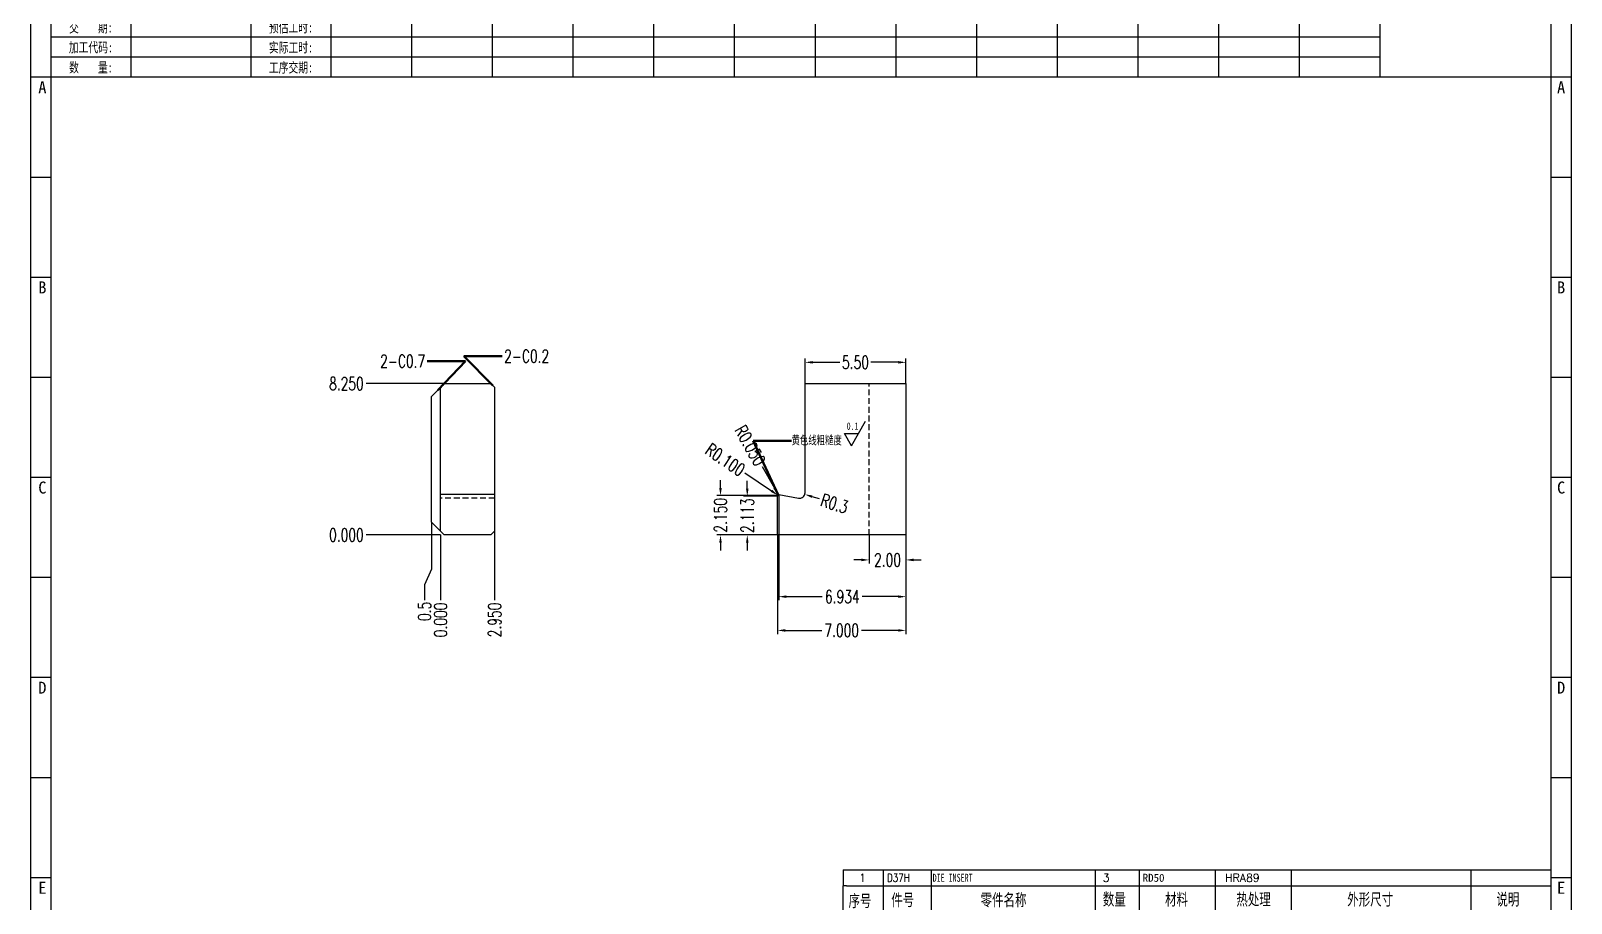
# Model space of a CAD drawing. Header units: millimetres. Extents: x -2852 to 5627, y -2271 to 1849.
# Drawn here: x -459.4 to -375.4, y -296.1 to -248.5 of the extents above; entities that cross this region are included whole.
import ezdxf
from ezdxf.enums import TextEntityAlignment as Align

# ---------------------------------------------------------------- set-up
doc = ezdxf.new("R2010")
doc.units = ezdxf.units.MM
doc.header["$PDSIZE"] = 3
doc.linetypes.add('DASHED2', pattern=[9.525, 6.35, -3.175])
for name, color, linetype in [('1', 7, 'Continuous'), ('11', 4, 'DASHED2'), ('41', 1, 'Continuous')]:
    doc.layers.add(name, color=color, linetype=linetype)
doc.styles.add('CH', font='仿宋_GB2312_0.ttf')
doc.styles.add('jet02', font='simplex.shx', dxfattribs={"width": 0.7})
doc.styles.add('SIMPLEX', font='SIMPLEX')
doc.styles.get("Standard").update_dxf_attribs({"font": '仿宋_GB2312_0.ttf', "width": 0.7})
doc.styles.add('TEXTSTYLE_1', font='TRIUMB.TTF')
doc.styles.add('TEXTSTYLE_2', font='TRIUM.TTF')
doc.styles.add('tk', font='', dxfattribs={"width": 0.7})
doc.styles.add('tk 2', font='仿宋_GB2312_0.ttf', dxfattribs={"width": 0.65})
doc.styles.add('tk 4', font='simplex.shx', dxfattribs={"width": 0.65, "bigfont": 'bigfont.shx'})
doc.styles.get('tk').set_extended_font_data('NSimSun')
doc.dimstyles.new('jet02', dxfattribs={"dimtxt": 3.5, "dimasz": 2.1, "dimexe": 1, "dimexo": 0, "dimgap": 0.5, "dimtad": 0, "dimtoh": 1, "dimdec": 3, "dimzin": 9, "dimdsep": 46, "dimtxsty": 'jet02', "dimcen": 0, "dimclrt": 256, "dimazin": 2, "dimtfac": 1, "dimtdec": 3, "dimtofl": 0, "dimtmove": 0, "dimatfit": 1, "dimfxl": 0, "dimarcsym": 0})

# ---------------------------------------------------------------- blocks, each defined once
blk = doc.blocks.new('A3-N')
at = {"layer": '1', "color": 1}
for p, q in [((0, 0), (0, 296.73)), ((0, 296.73), (420, 296.73)), ((21.82, 291.27), (21.82, 296.73)), ((49.09, 291.27), (49.09, 296.73)), ((76.36, 291.27), (76.36, 296.73)), ((103.64, 291.27), (103.64, 296.73)), ((103.64, 291.27), (103.64, 296.73)), ((103.64, 291.27), (103.64, 296.73)), ((130.91, 291.27), (130.91, 296.73)), ((158.18, 291.27), (158.18, 296.73)), ((185.45, 291.27), (185.45, 296.73)), ((212.73, 291.27), (212.73, 296.73)), ((240, 291.27), (240, 296.73)), ((267.27, 291.27), (267.27, 296.73)), ((294.55, 291.27), (294.55, 296.73)), ((321.82, 291.27), (321.82, 296.73)), ((349.09, 291.27), (349.09, 296.73)), ((376.36, 291.27), (376.36, 296.73)), ((403.64, 291.27), (403.64, 296.73)), ((420, 296.73), (420, 1)), ((5.45, 269.45), (0, 269.45)), ((420, 269.45), (414.55, 269.45)), ((5.45, 242.18), (0, 242.18)), ((420, 242.18), (414.55, 242.18)), ((5.45, 214.91), (0, 214.91)), ((420, 214.91), (414.55, 214.91)), ((5.45, 187.64), (0, 187.64)), ((420, 187.64), (414.55, 187.64)), ((5.45, 160.36), (0, 160.36)), ((420, 160.36), (414.55, 160.36)), ((5.45, 133.09), (0, 133.09)), ((420, 133.09), (414.55, 133.09)), ((5.45, 105.82), (0, 105.82)), ((420, 105.82), (414.55, 105.82)), ((5.45, 78.55), (0, 78.55)), ((420, 78.55), (414.55, 78.55)), ((5.45, 51.27), (0, 51.27)), ((420, 51.27), (414.55, 51.27)), ((222.45, 49.09), (221.45, 49.09)), ((221.45, 49.09), (221.45, 40.36)), ((222.45, 49.09), (414.55, 49.09)), ((232.36, 49.09), (232.36, 40.36)), ((245.45, 49.09), (245.45, 40.36)), ((290.18, 49.09), (290.18, 40.36)), ((302.18, 49.09), (302.18, 40.36)), ((322.91, 49.09), (322.91, 40.36)), ((343.64, 49.09), (343.64, 40.36)), ((392.73, 40.36), (392.73, 49.09)), ((258.55, 40.36), (258.55, 5.44)), ((266.45, 40.36), (266.45, 5.44)), ((276.78, 40.36), (276.78, 5.45)), ((291.18, 40.36), (291.18, 5.45)), ((301.51, 40.37), (301.51, 5.46)), ((308.01, 40.36), (308.01, 5.45)), ((354.09, 40.36), (354.09, 5.45)), ((308.01, 32.39), (258.55, 32.39)), ((308.01, 28.54), (258.55, 28.54)), ((414.55, 27.27), (308.01, 27.27)), ((5.45, 24), (0, 24)), ((308.01, 24.69), (258.55, 24.69)), ((420, 24), (414.55, 24)), ((308.01, 16.99), (258.55, 16.99)), ((354.09, 19.63), (308.01, 19.63)), ((308.01, 13.14), (258.55, 13.14)), ((414.55, 16.36), (354.09, 16.36)), ((374.55, 16.36), (374.55, 5.45)), ((384.55, 16.36), (384.55, 5.45)), ((394.55, 16.36), (394.55, 5.45)), ((404.55, 16.36), (404.55, 5.45)), ((308.01, 9.29), (258.55, 9.29)), ((308.01, 11.99), (354.09, 11.99)), ((372.51, 12.49), (362.69, 11.5)), ((362.69, 11.5), (362.69, 8.23)), ((372.51, 12.49), (372.51, 7.25)), ((414.55, 12), (374.55, 12)), ((21.82, 0), (21.82, 5.45)), ((49.09, 0), (49.09, 5.45)), ((76.36, 0), (76.36, 5.45)), ((103.64, 0), (103.64, 5.45)), ((130.91, 0), (130.91, 5.45)), ((158.18, 0), (158.18, 5.45)), ((185.45, 0), (185.45, 5.45)), ((212.73, 0), (212.73, 5.45)), ((240, 0), (240, 5.45)), ((267.27, 0), (267.27, 5.45)), ((294.55, 0), (294.55, 5.45)), ((321.82, 0), (321.82, 5.45)), ((349.09, 0), (349.09, 5.45)), ((372.51, 7.25), (362.69, 8.23)), ((376.36, 0), (376.36, 5.45)), ((403.64, 0), (403.64, 5.45)), ((1, 0), (0, 0)), ((420, 0), (1, 0)), ((420, 0), (420, 1))]:
    blk.add_line(p, q, dxfattribs=at)
at = {"layer": '1'}
for p, q in [((414.55, 278.18), (414.55, 284.73)), ((221.45, 40.36), (221.45, 5.45)), ((221.45, 40.36), (414.55, 40.36)), ((221.45, 40.36), (414.55, 40.36)), ((254.41, 40.36), (254.41, 5.45)), ((283.28, 40.36), (283.28, 5.45)), ((308.01, 36.24), (258.55, 36.24)), ((222.08, 28.67), (254.12, 28.67)), ((308.01, 20.84), (254.41, 20.84))]:
    blk.add_line(p, q, dxfattribs=at)
at = {"layer": '1', "color": 1, "ltscale": 0.05}
for p, q in [((278.93, 34.04), (279.79, 32.56)), ((278.93, 34.04), (280.65, 34.04)), ((281.68, 35.84), (279.79, 32.56)), ((303.66, 34.05), (304.52, 32.56)), ((303.66, 34.05), (305.38, 34.05)), ((306.41, 35.84), (304.52, 32.56)), ((278.93, 30.19), (279.79, 28.71)), ((278.93, 30.19), (280.65, 30.19)), ((281.68, 31.99), (279.79, 28.71)), ((303.66, 30.2), (305.38, 30.2)), ((303.66, 30.2), (304.52, 28.71)), ((306.41, 31.99), (304.52, 28.71)), ((278.93, 26.34), (279.79, 24.86)), ((278.93, 26.34), (280.65, 26.34)), ((281.68, 28.14), (279.79, 24.86)), ((303.66, 26.35), (304.52, 24.86)), ((303.66, 26.35), (305.38, 26.35)), ((306.41, 28.14), (304.52, 24.86)), ((278.93, 22.49), (280.65, 22.49)), ((278.93, 22.49), (279.79, 21.01)), ((281.68, 24.29), (279.79, 21.01)), ((303.66, 22.5), (305.38, 22.5)), ((303.66, 22.5), (304.52, 21.01)), ((306.41, 24.29), (304.52, 21.01)), ((278.93, 18.66), (279.79, 17.17)), ((278.93, 18.66), (280.65, 18.66)), ((281.68, 20.45), (279.79, 17.17)), ((303.66, 18.66), (304.52, 17.18)), ((303.66, 18.66), (305.38, 18.66)), ((306.41, 20.46), (304.52, 17.18)), ((278.93, 14.81), (280.65, 14.81)), ((278.93, 14.81), (279.79, 13.32)), ((281.68, 16.6), (279.79, 13.32)), ((281.68, 12.75), (279.79, 9.47)), ((303.66, 14.81), (305.38, 14.81)), ((303.66, 14.81), (304.52, 13.33)), ((306.41, 16.61), (304.52, 13.33)), ((306.41, 12.76), (304.52, 9.48)), ((278.93, 10.96), (279.79, 9.47)), ((278.93, 10.96), (280.65, 10.96)), ((281.68, 8.9), (279.79, 5.62)), ((303.66, 10.96), (304.52, 9.48)), ((303.66, 10.96), (305.38, 10.96)), ((306.41, 8.91), (304.52, 5.63)), ((278.93, 7.11), (279.79, 5.62)), ((278.93, 7.11), (280.65, 7.11)), ((303.66, 7.11), (305.38, 7.11)), ((303.66, 7.11), (304.52, 5.63))]:
    blk.add_line(p, q, dxfattribs=at)
at = {"layer": '1', "color": 1, "ltscale": 0.1}
for p, q in [((358.01, 13.02), (358.01, 6.71)), ((354.86, 9.87), (361.17, 9.87)), ((362.03, 9.87), (373.54, 9.87))]:
    blk.add_line(p, q, dxfattribs=at)
at = {"layer": '1'}
blk.add_lwpolyline([(221.45, 5.45), (414.55, 5.45), (414.55, 291.27), (5.45, 291.27), (5.45, 5.45), (414.55, 5.45)], dxfattribs=at)
at = {"layer": '1', "color": 7, "linetype": 'Continuous', "const_width": 0.123}
blk.add_lwpolyline([(223.11, 34.74), (252.6, 34.76)], dxfattribs=at)
at = {"layer": '1', "color": 1}
for radius in [2.62, 1.64]:
    blk.add_circle((358.01, 9.87), radius, dxfattribs=at)
at = {"layer": '41'}
for p, q in [((27.27, 291.27), (27.27, 269.45)), ((60, 291.27), (60, 269.45)), ((81.82, 291.27), (81.82, 269.45)), ((103.82, 291.27), (103.82, 269.45)), ((125.82, 291.27), (125.82, 269.45)), ((147.82, 291.27), (147.82, 269.45)), ((169.82, 291.27), (169.82, 269.45)), ((191.82, 291.27), (191.82, 269.45)), ((213.82, 291.27), (213.82, 269.45)), ((235.82, 291.27), (235.82, 269.45)), ((257.82, 291.27), (257.82, 269.45)), ((279.82, 291.27), (279.82, 269.45)), ((301.82, 291.27), (301.82, 269.45)), ((323.82, 291.27), (323.82, 269.45)), ((345.82, 291.27), (345.82, 269.45)), ((367.82, 291.27), (367.82, 269.45)), ((367.82, 285.82), (5.45, 285.82)), ((367.82, 280.36), (5.45, 280.36)), ((367.82, 274.91), (5.45, 274.91)), ((414.55, 269.45), (5.45, 269.45))]:
    blk.add_line(p, q, dxfattribs=at)
at = {"layer": '1', "color": 1}
for s, p in [('1', (29.64, 295.11)), ('2', (84.18, 295.11)), ('3', (138.73, 295.11)), ('4', (193.27, 295.11)), ('5', (247.82, 295.11)), ('6', (302.36, 295.11)), ('7', (356.91, 295.11)), ('8', (411.45, 295.11)), ('1', (30.53, 4.11)), ('2', (85.08, 4.11)), ('3', (139.62, 4.11)), ('4', (194.17, 4.11)), ('5', (248.72, 4.11)), ('6', (303.26, 4.11)), ('7', (357.81, 4.11)), ('8', (412.35, 4.11))]:
    blk.add_text(s, height=3.27, dxfattribs=at).set_placement(p, align=Align.TOP_CENTER)
at = {"layer": '1', "style": 'tk', "width": 0.7}
for s, p in [('投单日期:', (16.36, 288.55)), ('工    序:', (70.91, 288.55)), ('备注：', (375.51, 288.55)), ('交    期:', (16.36, 283.09)), ('预估工时:', (70.91, 283.09)), ('加工代码:', (16.36, 277.64)), ('实际工时:', (70.91, 277.64)), ('数    量:', (16.36, 272.18)), ('工序交期:', (70.91, 272.18))]:
    blk.add_text(s, height=2.727, dxfattribs=at).set_placement(p, align=Align.MIDDLE)
at = {"layer": '1', "color": 1}
for s, p in [('A', (2.04, 268.36)), ('B', (2.04, 213.82)), ('C', (2.04, 159.27)), ('D', (2.04, 104.73)), ('E', (2.04, 50.18))]:
    blk.add_text(s, height=3.27, dxfattribs=at).set_placement(p, align=Align.TOP_LEFT)
for s, p in [('A', (418.37, 268.36)), ('B', (418.37, 213.82)), ('C', (418.37, 159.27)), ('D', (418.37, 104.73)), ('E', (418.37, 50.18))]:
    blk.add_text(s, height=3.27, dxfattribs=at).set_placement(p, align=Align.TOP_RIGHT)
at = {"layer": '1', "color": 1, "style": 'tk 2', "width": 0.7}
for s, height, p in [('序号', 3.273, (222.96, 43.34)), ('件号', 3.273, (234.62, 43.61)), ('零件名称', 3.273, (258.97, 43.61)), ('数量', 3.273, (292.3, 43.78)), ('材料', 3.273, (309.27, 43.78)), ('热处理', 3.273, (328.71, 43.78)), ('外形尺寸', 3.273, (358.94, 43.78)), ('说明', 3.273, (399.61, 43.78)), ('料号：', 2.182, (309.77, 37.46)), ('名称：', 3.273, (355.52, 35.79)), ('图号：', 3.273, (355.52, 22.7)), ('比 例', 2.182, (376.69, 13.18)), ('页 码', 2.182, (386.85, 13.18)), ('版 次', 2.182, (396.31, 13.18)), ('单位', 2.182, (407.35, 13.18))]:
    blk.add_text(s, height=height, dxfattribs=at).set_placement(p)
at = {"layer": '1', "color": 7, "linetype": 'Continuous', "style": 'TEXTSTYLE_1'}
blk.add_text('Amphenol JET', height=2.7, dxfattribs=at).set_placement((223.96, 35.61))
at = {"layer": '1', "color": 7, "linetype": 'Continuous'}
for s, height, style, width, p in [('A Division of Amphenol Corporation', 1.5, 'TEXTSTYLE_2', 0.7, (224.64, 32.29)), ('HangZhou Amphenol JET Interconnect Technology co.,ltd ', 1.2, 'TEXTSTYLE_2', 0.6, (222.47, 29.36)), ('THESE DRAWINGS AND SPECIFICATIONS', 1.5, 'tk 4', 0.6, (224.73, 23.52)), ('ARE THE PROPERTY OF', 1.5, 'tk 4', 0.6, (230.45, 21.35)), ('AND SHALL NOT BE REPRODUCED OR', 1.5, 'tk 4', 0.6, (225.95, 17.17)), ('AMPHENOL CORPORATION', 1.5, 'tk 4', 0.6, (230.04, 19.27)), ('THE MANUFACTURE OR SALE OF APPARATUS', 1.5, 'tk 4', 0.6, (223.5, 12.92)), ('COPIED OR USED AS THE BASIS FOR', 1.5, 'tk 4', 0.6, (225.54, 15.02)), ('WITHOUT THE WRITTEN PERMISSION OF', 1.5, 'tk 4', 0.6, (224.73, 10.67)), ('AMPHENOL CORPORATION.', 1.5, 'tk 4', 0.6, (229.63, 8.4))]:
    blk.add_text(s, height=height, dxfattribs=dict(at, style=style, width=width)).set_placement(p)
at = {"layer": '1', "color": 1, "style": 'tk 2', "width": 0.7}
for s, p in [('X.', (259.64, 34.37)), ('%%P0.2', (267.9, 34.37)), ('X.', (284.37, 34.37)), ('%%P1%%D', (293.12, 34.37)), ('.X', (259.64, 30.28)), ('%%P0.1', (267.9, 30.52)), ('.X', (284.37, 30.28)), ('%%P0.5%%D', (293.12, 30.52)), ('.XX', (259.64, 26.71)), ('%%P0.01', (267.9, 26.67)), ('.XX', (284.37, 26.71)), ('%%P0.1%%D', (293.12, 26.67)), ('.XXX', (259.64, 22.68)), ('%%P0.002', (267.9, 22.82)), ('.XXX', (284.37, 22.68)), ('%%P0.01%%D', (293.12, 22.82)), ('X.', (259.64, 18.97)), ('0/-0.2', (267.9, 18.97)), ('X.', (284.37, 18.97)), ('+0.2/0', (293.12, 18.97)), ('.X', (259.64, 14.88)), ('0/-0.1', (267.9, 15.12)), ('.X', (284.37, 14.88)), ('+0.1/0', (293.12, 15.12)), ('.XX', (259.64, 11.31)), ('0/-0.01', (267.9, 11.27)), ('0/-0.002', (267.9, 7.42)), ('.XX', (284.37, 11.31)), ('+0.01/0', (293.12, 11.27)), ('+0.002/0', (293.12, 7.42)), ('.XXX', (259.64, 7.28)), ('.XXX', (284.37, 7.28))]:
    blk.add_text(s, height=2, dxfattribs=at).set_placement(p, align=Align.MIDDLE_LEFT)
at = {"layer": '1', "color": 1, "ltscale": 0.05, "style": 'tk 2', "width": 0.5}
for s, p in [('6.3', (279.01, 34.26)), ('6.3', (303.74, 34.27)), ('3.2', (279.01, 30.41)), ('3.2', (303.74, 30.42)), ('0.8', (279.01, 26.56)), ('0.8', (303.74, 26.57)), ('0.2', (279.01, 22.71)), ('0.2', (303.74, 22.72)), ('6.3', (279.01, 18.87)), ('6.3', (303.74, 18.88)), ('3.2', (279.01, 15.02)), ('0.8', (279.01, 11.17)), ('3.2', (303.74, 15.03)), ('0.8', (303.74, 11.18)), ('0.2', (279.01, 7.32)), ('0.2', (303.74, 7.33))]:
    blk.add_text(s, height=1.6, dxfattribs=at).set_placement(p)
at = {"layer": '1', "style": 'tk 2', "width": 0.7}
for s, p in [('APPD:', (309.77, 24.21)), ('CHKD:', (309.77, 16.27)), ('DR:', (309.77, 8.35))]:
    blk.add_text(s, height=2.182, dxfattribs=at).set_placement(p)
at = {"layer": '1', "color": 7, "style": 'tk 2', "width": 0.7}
blk.add_text('MM', height=2.182, dxfattribs=at).set_placement((408.31, 7.75))
at = {"layer": '1', "color": 1, "ltscale": 0.05, "char_height": 1.5, "width": 6.3627, "attachment_point": 1, "style": 'tk 2'}
for s, insert in [('尺  寸', (260.31, 39.25)), ('公  差', (268.17, 39.25)), ('粗糙度', (277.98, 39.25)), ('尺  寸', (285.2, 39.25)), ('公  差', (293.18, 39.25)), ('粗糙度', (302.71, 39.26))]:
    blk.add_mtext(s, dxfattribs=dict(at, insert=insert))
at = {"layer": '1', "ltscale": 0.05, "char_height": 2, "width": 2.5195, "attachment_point": 1, "style": 'tk 2'}
for s, insert in [('一般公差', (255.39, 36.11)), ('单侧公差', (255.39, 19.71))]:
    blk.add_mtext(s, dxfattribs=dict(at, insert=insert))
at = {"layer": '1', "color": 1, "ltscale": 0.05, "char_height": 1.2, "width": 5.1396, "attachment_point": 1, "line_spacing_factor": 0.8, "style": 'tk 2'}
for s, insert in [('+0', (261.58, 20.13)), ('-0', (286.31, 19.33)), ('+0', (261.88, 16.09)), ('-0', (286.61, 15.29)), ('+0', (262.79, 12.45)), ('+0', (263.87, 8.44)), ('-0', (287.51, 11.65)), ('-0', (288.59, 7.64))]:
    blk.add_mtext(s, dxfattribs=dict(at, insert=insert))
at = {"layer": '1', "style": 'tk 2', "width": 0.7}
for tag, p in [('PATR-NO1', (309.84, 32.96)), ('TITLE', (365.74, 30.9)), ('PATR-NO2', (309.84, 27.81)), ('DWG-NO:', (366.54, 18.14))]:
    blk.add_attdef(tag, p, '', height=3.27, dxfattribs=at)
at = {"layer": '1', "color": 1, "style": 'tk 2', "width": 0.7}
for tag, p in [('DRAW', (314.55, 7.27)), ('DATE', (334.72, 7.32))]:
    blk.add_attdef(tag, p, '', height=3.49, dxfattribs=at)
at = {"layer": '1', "style": 'tk 2', "width": 0.7}
for tag, p in [('SCALE', (376.55, 8.73)), ('SHEET', (386.6, 8.72)), ('REV', (397.38, 8.73))]:
    blk.add_attdef(tag, text='', height=2.18, dxfattribs=at).set_placement(p, align=Align.MIDDLE_LEFT)
blk = doc.blocks.new('FB3')
at = {"layer": '1', "color": 1}
for p, q in [((0, 4.36), (193.09, 4.36)), ((0, 4.36), (0, 0)), ((10.91, 4.36), (10.91, 0)), ((24, 4.36), (24, 0)), ((68.73, 4.36), (68.73, 0)), ((80.73, 4.36), (80.73, 0)), ((101.45, 4.36), (101.45, 0)), ((122.18, 4.36), (122.18, 0)), ((171.27, 0), (171.27, 4.36))]:
    blk.add_line(p, q, dxfattribs=at)
at = {"layer": '1'}
for tag, style, p in [('ITEM', 'SIMPLEX', (4.36, 2.18)), ('PARTNO', 'SIMPLEX', (12, 2.18)), ('QTY', 'SIMPLEX', (74.18, 2.18)), ('MATL', 'CH', (81.72, 2.18)), ('FINISH', 'SIMPLEX', (104.17, 2.18)), ('SPEC', 'SIMPLEX', (130.91, 2.18)), ('REMARK', 'SIMPLEX', (174.06, 2.18))]:
    blk.add_attdef(tag, text='', height=2.18, dxfattribs=dict(at, style=style)).set_placement(p, align=Align.MIDDLE_LEFT)
at = {"layer": '1', "style": 'tk', "width": 0.7}
blk.add_attdef('DIE', text='', height=2.18, dxfattribs=at).set_placement((24.43, 2.18), align=Align.MIDDLE_LEFT)
blk = doc.blocks.new('*D3147')
at = {"layer": '41', "ltscale": 0.05}
blk.add_line((478.136, -2728.438), (474.086, -2728.438), dxfattribs=at)
at = {"layer": 'Defpoints', "color": 0, "ltscale": 0.05}
for p in [(474.086, -2728.438), (478.136, -2728.438), (478.136, -2728.438)]:
    blk.add_point(p, dxfattribs=at)
at = {"layer": '41', "ltscale": 0.05, "insert": (473.006, -2728.438), "char_height": 0.7, "attachment_point": 5, "style": 'jet02'}
blk.add_mtext('0.000', dxfattribs=at)
blk = doc.blocks.new('*D3871')
at = {"layer": '1', "ltscale": 0.05}
blk.add_line((-436.872, -267.758), (-441.121, -267.758), dxfattribs=at)
at = {"layer": 'Defpoints', "color": 0, "ltscale": 0.05}
for p in [(-441.121, -267.758), (-436.872, -267.758), (-437.072, -276.008)]:
    blk.add_point(p, dxfattribs=at)
at = {"layer": '1', "ltscale": 0.05, "insert": (-442.201, -267.758), "char_height": 0.7, "attachment_point": 5, "style": 'jet02'}
blk.add_mtext('8.250', dxfattribs=at)
blk = doc.blocks.new('*D3148')
at = {"layer": '41', "ltscale": 0.05}
blk.add_line((478.136, -2728.438), (478.136, -2731.988), dxfattribs=at)
at = {"layer": 'Defpoints', "color": 0, "ltscale": 0.05}
for p in [(478.136, -2728.438), (478.136, -2728.438), (478.136, -2731.988)]:
    blk.add_point(p, dxfattribs=at)
at = {"layer": '41', "ltscale": 0.05, "insert": (478.136, -2733.068), "char_height": 0.7, "attachment_point": 5, "rotation": 90, "style": 'jet02'}
blk.add_mtext('0.000', dxfattribs=at)
blk = doc.blocks.new('*D3149')
at = {"layer": '41', "ltscale": 0.05}
for p, q in [((477.636, -2727.738), (477.636, -2730.308)), ((477.636, -2730.308), (477.261, -2731.148)), ((477.261, -2731.148), (477.261, -2731.988))]:
    blk.add_line(p, q, dxfattribs=at)
at = {"layer": 'Defpoints', "color": 0, "ltscale": 0.05}
for p in [(477.636, -2727.738), (478.136, -2728.438), (477.261, -2731.988)]:
    blk.add_point(p, dxfattribs=at)
at = {"layer": '41', "ltscale": 0.05, "insert": (477.261, -2732.601), "char_height": 0.7, "attachment_point": 5, "rotation": 90, "style": 'jet02'}
blk.add_mtext('0.5', dxfattribs=at)
blk = doc.blocks.new('*D3150')
at = {"layer": '41', "ltscale": 0.05}
blk.add_line((481.086, -2728.238), (481.086, -2731.988), dxfattribs=at)
at = {"layer": 'Defpoints', "color": 0, "ltscale": 0.05}
for p in [(481.086, -2728.238), (478.136, -2728.438), (481.086, -2731.988)]:
    blk.add_point(p, dxfattribs=at)
at = {"layer": '41', "ltscale": 0.05, "insert": (481.086, -2733.068), "char_height": 0.7, "attachment_point": 5, "rotation": 90, "style": 'jet02'}
blk.add_mtext('2.950', dxfattribs=at)
blk = doc.blocks.new('*D3151')
at = {"layer": '41', "ltscale": 0.05}
for p, q in [((496.512, -2728.438), (496.512, -2733.839)), ((503.512, -2728.438), (503.512, -2733.839)), ((496.932, -2733.639), (498.932, -2733.639)), ((503.092, -2733.639), (501.092, -2733.639))]:
    blk.add_line(p, q, dxfattribs=at)
for points in [[(496.932, -2733.569), (496.932, -2733.709), (496.512, -2733.639)], [(503.092, -2733.569), (503.092, -2733.709), (503.512, -2733.639)]]:
    blk.add_solid(points, dxfattribs=at)
at = {"layer": 'Defpoints', "color": 0, "ltscale": 0.05}
for p in [(496.512, -2728.438), (503.512, -2728.438), (496.512, -2733.639)]:
    blk.add_point(p, dxfattribs=at)
at = {"layer": '41', "ltscale": 0.05, "insert": (500.012, -2733.639), "char_height": 0.7, "attachment_point": 5, "style": 'jet02'}
blk.add_mtext('7.000', dxfattribs=at)
blk = doc.blocks.new('*D3152')
at = {"layer": '41', "ltscale": 0.05}
for p, q in [((501.512, -2728.438), (501.512, -2729.998)), ((503.512, -2728.438), (503.512, -2729.998)), ((501.092, -2729.798), (500.672, -2729.798)), ((503.932, -2729.798), (504.352, -2729.798))]:
    blk.add_line(p, q, dxfattribs=at)
for points in [[(501.092, -2729.728), (501.092, -2729.868), (501.512, -2729.798)], [(503.932, -2729.728), (503.932, -2729.868), (503.512, -2729.798)]]:
    blk.add_solid(points, dxfattribs=at)
at = {"layer": 'Defpoints', "color": 0, "ltscale": 0.05}
for p in [(501.512, -2728.438), (503.512, -2728.438), (503.512, -2729.798)]:
    blk.add_point(p, dxfattribs=at)
at = {"layer": '41', "ltscale": 0.05, "insert": (502.512, -2729.798), "char_height": 0.7, "attachment_point": 5, "style": 'jet02'}
blk.add_mtext('2.00', dxfattribs=at)
blk = doc.blocks.new('*D3153')
at = {"layer": '41', "ltscale": 0.05}
for p, q in [((494.864, -2725.905), (494.864, -2725.485)), ((496.512, -2726.325), (494.664, -2726.325)), ((496.512, -2728.438), (494.664, -2728.438)), ((494.864, -2728.858), (494.864, -2729.278))]:
    blk.add_line(p, q, dxfattribs=at)
for points in [[(494.794, -2725.905), (494.934, -2725.905), (494.864, -2726.325)], [(494.794, -2728.858), (494.934, -2728.858), (494.864, -2728.438)]]:
    blk.add_solid(points, dxfattribs=at)
at = {"layer": 'Defpoints', "color": 0, "ltscale": 0.05}
for p in [(494.864, -2726.325), (496.512, -2726.325), (496.512, -2728.438)]:
    blk.add_point(p, dxfattribs=at)
at = {"layer": '41', "ltscale": 0.05, "insert": (494.864, -2727.382), "char_height": 0.7, "attachment_point": 5, "rotation": 90, "style": 'jet02'}
blk.add_mtext('2.113', dxfattribs=at)
blk = doc.blocks.new('*D3154')
at = {"layer": '41', "ltscale": 0.05}
for p, q in [((493.403, -2725.868), (493.403, -2725.448)), ((496.578, -2726.288), (493.203, -2726.288)), ((496.512, -2728.438), (493.203, -2728.438)), ((493.403, -2728.858), (493.403, -2729.278))]:
    blk.add_line(p, q, dxfattribs=at)
for points in [[(493.333, -2725.868), (493.473, -2725.868), (493.403, -2726.288)], [(493.333, -2728.858), (493.473, -2728.858), (493.403, -2728.438)]]:
    blk.add_solid(points, dxfattribs=at)
at = {"layer": 'Defpoints', "color": 0, "ltscale": 0.05}
for p in [(496.578, -2726.288), (493.403, -2728.438), (496.512, -2728.438)]:
    blk.add_point(p, dxfattribs=at)
at = {"layer": '41', "ltscale": 0.05, "insert": (493.403, -2727.363), "char_height": 0.7, "attachment_point": 5, "rotation": 90, "style": 'jet02'}
blk.add_mtext('2.150', dxfattribs=at)
blk = doc.blocks.new('*D3155')
at = {"layer": '41', "ltscale": 0.05}
for p, q in [((496.578, -2726.288), (496.578, -2732)), ((503.512, -2728.438), (503.512, -2732)), ((496.998, -2731.8), (498.953, -2731.8)), ((503.092, -2731.8), (501.137, -2731.8))]:
    blk.add_line(p, q, dxfattribs=at)
for points in [[(496.998, -2731.73), (496.998, -2731.87), (496.578, -2731.8)], [(503.092, -2731.73), (503.092, -2731.87), (503.512, -2731.8)]]:
    blk.add_solid(points, dxfattribs=at)
at = {"layer": 'Defpoints', "color": 0, "ltscale": 0.05}
for p in [(496.578, -2726.288), (503.512, -2728.438), (503.512, -2731.8)]:
    blk.add_point(p, dxfattribs=at)
at = {"layer": '41', "ltscale": 0.05, "insert": (500.045, -2731.8), "char_height": 0.7, "attachment_point": 5, "style": 'jet02'}
blk.add_mtext('6.934', dxfattribs=at)
blk = doc.blocks.new('*D3156')
at = {"layer": '41', "ltscale": 0.05}
for p, q in [((498.012, -2720.188), (498.012, -2718.826)), ((498.432, -2719.026), (499.915, -2719.026)), ((503.092, -2719.026), (501.608, -2719.026)), ((503.512, -2720.188), (503.512, -2718.826))]:
    blk.add_line(p, q, dxfattribs=at)
for points in [[(498.432, -2718.956), (498.432, -2719.096), (498.012, -2719.026)], [(503.092, -2718.956), (503.092, -2719.096), (503.512, -2719.026)]]:
    blk.add_solid(points, dxfattribs=at)
at = {"layer": 'Defpoints', "color": 0, "ltscale": 0.05}
for p in [(498.012, -2719.026), (498.012, -2720.188), (503.512, -2720.188)]:
    blk.add_point(p, dxfattribs=at)
at = {"layer": '41', "ltscale": 0.05, "insert": (500.762, -2719.026), "char_height": 0.7, "attachment_point": 5, "style": 'jet02'}
blk.add_mtext('5.50', dxfattribs=at)
blk = doc.blocks.new('*D3157')
at = {"layer": '41', "ltscale": 0.05}
blk.add_line((498.799, -2726.475), (498.399, -2726.349), dxfattribs=at)
blk.add_solid([(498.42, -2726.282), (498.378, -2726.416), (497.998, -2726.223)], dxfattribs=at)
at = {"layer": 'Defpoints', "color": 0, "ltscale": 0.05}
for p in [(497.712, -2726.133), (497.998, -2726.223)]:
    blk.add_point(p, dxfattribs=at)
at = {"layer": '41', "ltscale": 0.05, "insert": (499.618, -2726.732), "char_height": 0.7, "attachment_point": 5, "rotation": 342.55285, "style": 'jet02'}
blk.add_mtext('R0.3', dxfattribs=at)
blk = doc.blocks.new('*D3158')
at = {"layer": '41', "ltscale": 0.05}
blk.add_line((494.724, -2725.051), (496.181, -2726.034), dxfattribs=at)
blk.add_solid([(496.22, -2725.976), (496.142, -2726.092), (496.529, -2726.269)], dxfattribs=at)
at = {"layer": 'Defpoints', "color": 0, "ltscale": 0.05}
for p in [(496.529, -2726.269), (496.612, -2726.325)]:
    blk.add_point(p, dxfattribs=at)
at = {"layer": '41', "ltscale": 0.05, "insert": (493.664, -2724.336), "char_height": 0.7, "attachment_point": 5, "rotation": 325.99142, "style": 'jet02'}
blk.add_mtext('R0.100', dxfattribs=at)
blk = doc.blocks.new('*D3159')
at = {"layer": '41', "ltscale": 0.05}
blk.add_line((495.678, -2724.71), (496.345, -2725.88), dxfattribs=at)
blk.add_solid([(496.406, -2725.845), (496.284, -2725.915), (496.553, -2726.245)], dxfattribs=at)
at = {"layer": 'Defpoints', "color": 0, "ltscale": 0.05}
for p in [(496.553, -2726.245), (496.578, -2726.288)]:
    blk.add_point(p, dxfattribs=at)
at = {"layer": '41', "ltscale": 0.05, "insert": (495.021, -2723.559), "char_height": 0.7, "attachment_point": 5, "rotation": 299.70322, "style": 'jet02'}
blk.add_mtext('R0.050', dxfattribs=at)

msp = doc.modelspace()

# ---------------------------------------------------------------- linework, layer by layer
at = {"layer": '1', "ltscale": 0.05}
for p, q in [((-437.5717, -268.4582), (-436.8717, -267.7582)), ((-437.0717, -275.8082), (-437.0717, -267.9582)), ((-436.8717, -267.7582), (-434.3217, -267.7582)), ((-434.3217, -267.7582), (-434.1217, -267.9582)), ((-434.1217, -267.9582), (-434.1217, -275.8082)), ((-417.1959, -273.703), (-417.1959, -267.7582)), ((-417.1959, -267.7582), (-411.6959, -267.7582)), ((-411.6959, -267.7582), (-411.6959, -276.0082)), ((-437.5717, -275.3082), (-437.5717, -268.4582)), ((-434.1217, -273.8085), (-437.0717, -273.8085)), ((-436.8717, -276.0082), (-437.5717, -275.3082)), ((-434.3217, -276.0082), (-436.8717, -276.0082)), ((-434.1217, -275.8082), (-434.3217, -276.0082)), ((-411.6959, -276.0082), (-418.6959, -276.0082))]:
    msp.add_line(p, q, dxfattribs=at)
at = {"layer": '1', "color": 2, "ltscale": 0.05}
for p, q in [((-418.6211, -273.8093), (-417.548, -273.9985)), ((-418.6959, -276.0082), (-418.6959, -273.8953))]:
    msp.add_line(p, q, dxfattribs=at)
for centre, radius, start, end in [((-418.5959, -273.8953), 0.1, 132.693625, 180), ((-418.6298, -273.8585), 0.05, 80, 132.693625)]:
    msp.add_arc(centre, radius, start, end, dxfattribs=at)
at = {"layer": '1', "ltscale": 0.05}
msp.add_arc((-417.4959, -273.703), 0.3, 260, 0, dxfattribs=at)
at = {"layer": '11', "ltscale": 0.05}
for p, q in [((-413.6959, -276.0082), (-413.6959, -267.7582)), ((-434.1217, -274.003), (-437.0717, -274.003))]:
    msp.add_line(p, q, dxfattribs=at)
at = {"layer": '41', "color": 2, "ltscale": 0.05}
for p, q in [((-414.6634, -271.1423), (-415.0483, -270.4757)), ((-415.0483, -270.4757), (-414.2785, -270.4757)), ((-414.6634, -271.1423), (-413.8936, -269.809))]:
    msp.add_line(p, q, dxfattribs=at)

# ---------------------------------------------------------------- block references
at = {"layer": '1', "ltscale": 0.05, "xscale": 0.2000000000000455, "yscale": 0.2000000000000455, "zscale": 0.2000000000000455}
msp.add_blockref('A3-N', (-459.4145, -304.949), dxfattribs=at).add_auto_attribs({'DWG-NO:': 'CMY1000A-D37H', 'TITLE': '冲模镶件', 'REV': 'A', 'SHEET': '1 / 1', 'DRAW': 'tlr', 'DATE': '2019-01-16', 'PATR-NO1': 'XCede HDU2 3PR SHIELD A', 'PATR-NO2': '959-3EA4-A22', 'SCALE': '1 : 1'})
at = {"layer": '1', "ltscale": 0.05}
ref = msp.add_blockref('FB3', (-415.1236, -295.1308), dxfattribs=dict(at, xscale=0.2000000000000455, yscale=0.2000000000000455, zscale=0.2000000000000455))
ref.add_attrib('PARTNO', 'D37H', dxfattribs={"height": 0.43636, "style": 'SIMPLEX', "width": 0.8}).set_placement((-412.7236, -294.6944), align=Align.MIDDLE_LEFT)
ref.add_attrib('ITEM', '1', dxfattribs={"height": 0.4364, "style": 'SIMPLEX'}).set_placement((-414.2509, -294.6944), align=Align.MIDDLE_LEFT)
ref.add_attrib('DIE', 'DIE INSERT', dxfattribs={"height": 0.43636, "style": 'tk', "width": 0.7}).set_placement((-410.2376, -294.6944), align=Align.MIDDLE_LEFT)
ref.add_attrib('QTY', '3', dxfattribs={"height": 0.4364, "style": 'SIMPLEX'}).set_placement((-400.9637, -294.6944), align=Align.MIDDLE_LEFT)
ref.add_attrib('MATL', 'RD50', dxfattribs={"height": 0.43636, "style": 'CH'}).set_placement((-398.7804, -294.6944), align=Align.MIDDLE_LEFT)
ref.add_attrib('FINISH', 'HRA89', dxfattribs={"height": 0.43636, "style": 'SIMPLEX'}).set_placement((-394.2891, -294.6944), align=Align.MIDDLE_LEFT)

# ---------------------------------------------------------------- texts
at = {"layer": '41', "color": 2, "ltscale": 0.05, "style": 'tk 2', "width": 0.65}
msp.add_text('0.1', height=0.4, dxfattribs=at).set_placement((-414.9198, -270.2759))
at = {"layer": '41', "ltscale": 0.05, "char_height": 0.7, "style": 'jet02'}
for s, insert, attachment_point in [('2-C0.7', (-437.9078, -266.5338), 6), ('2-C0.2', (-433.6027, -266.2604), 4)]:
    msp.add_mtext(s, dxfattribs=dict(at, insert=insert, attachment_point=attachment_point))
at = {"layer": '41', "color": 2, "ltscale": 0.05, "insert": (-417.9308, -270.8677), "char_height": 0.466667, "attachment_point": 4, "style": 'jet02'}
msp.add_mtext('{\\fSimSun|b0|i0|c134|p54;黄色线粗糙度}', dxfattribs=at)

# ---------------------------------------------------------------- dimensions: what is measured, and where the dimension line sits
at = {"layer": '1', "ltscale": 0.05}
dim = msp.add_ordinate_dim(feature_location=(-436.8717, -267.7582), offset=(-4.2496, 0), dtype=0, origin=(-437.0717, -276.0082), dimstyle='jet02', override={"dimscale": 0.2, "dimtoh": 0, "dimzin": 1, "dimclrd": 256, "dimclre": 256, "dimadec": 3, "dimazin": 0, "dimatfit": 3, "dimlwd": 65535, "dimlwe": 65535}, dxfattribs=at)
dim.commit()
dim.dimension.update_dxf_attribs({"geometry": '*D3871', "text_midpoint": (-442.2013, -267.7582)})
at = {"layer": '41', "ltscale": 0.05}
for base, p1, p2, override, picture, middle in [((-417.1959, -266.596), (-411.6959, -267.7582), (-417.1959, -267.7582), {"dimscale": 0.2, "dimtoh": 0, "dimdec": 2, "dimzin": 1, "dimclrd": 256, "dimclre": 256, "dimazin": 0, "dimatfit": 3, "dimlwd": 65535, "dimlwe": 65535}, '*D3156', (-414.4459, -266.596)), ((-411.6959, -279.3704), (-418.6298, -273.8585), (-411.6959, -276.0082), {"dimscale": 0.2, "dimtoh": 0, "dimzin": 1, "dimclrd": 256, "dimclre": 256, "dimadec": 3, "dimazin": 0, "dimatfit": 3, "dimlwd": 65535, "dimlwe": 65535}, '*D3155', (-415.1629, -279.3704)), ((-418.6959, -281.2094), (-411.6959, -276.0082), (-418.6959, -276.0082), {"dimscale": 0.2, "dimtoh": 0, "dimzin": 1, "dimclrd": 256, "dimclre": 256, "dimadec": 3, "dimazin": 0, "dimatfit": 3, "dimlwd": 65535, "dimlwe": 65535}, '*D3151', (-415.1959, -281.2094)), ((-411.6959, -277.3679), (-413.6959, -276.0082), (-411.6959, -276.0082), {"dimscale": 0.2, "dimtoh": 0, "dimdec": 2, "dimzin": 1, "dimclrd": 256, "dimclre": 256, "dimazin": 0, "dimatfit": 3, "dimlwd": 65535, "dimlwe": 65535}, '*D3152', (-412.6959, -277.3679))]:
    dim = msp.add_linear_dim(base=base, p1=p1, p2=p2, dimstyle='jet02', override=override, dxfattribs=at)
    dim.commit()
    dim.dimension.update_dxf_attribs({"geometry": picture, "text_midpoint": middle, "insert": (-915.2077, 2452.4298)})
for center, mpoint, picture, middle in [((-418.6298, -273.8585), (-418.6546, -273.8151), '*D3159', (-420.1867, -271.1293)), ((-418.5959, -273.8953), (-418.6788, -273.8393), '*D3158', (-421.5434, -271.9065))]:
    dim = msp.add_radius_dim(center=center, mpoint=mpoint, dimstyle='jet02', override={"dimscale": 0.2, "dimtoh": 0, "dimzin": 1, "dimclrd": 256, "dimclre": 256, "dimadec": 3, "dimazin": 0, "dimatfit": 3, "dimlwd": 65535, "dimlwe": 65535}, dxfattribs=at)
    dim.commit()
    dim.dimension.update_dxf_attribs({"geometry": picture, "text_midpoint": middle, "dimtype": 132, "insert": (-915.2077, 2452.4298)})
for base, p1, p2, picture, middle in [((-421.805, -276.0082), (-418.6298, -273.8585), (-418.6959, -276.0082), '*D3154', (-421.805, -274.9333)), ((-420.3433, -273.8953), (-418.6959, -276.0082), (-418.6959, -273.8953), '*D3153', (-420.3433, -274.9517))]:
    dim = msp.add_linear_dim(base=base, p1=p1, p2=p2, angle=90, dimstyle='jet02', override={"dimscale": 0.2, "dimtoh": 0, "dimzin": 1, "dimclrd": 256, "dimclre": 256, "dimadec": 3, "dimazin": 0, "dimatfit": 3, "dimlwd": 65535, "dimlwe": 65535}, dxfattribs=at)
    dim.commit()
    dim.dimension.update_dxf_attribs({"geometry": picture, "text_midpoint": middle, "insert": (-915.2077, 2452.4298)})
dim = msp.add_radius_dim(center=(-417.4959, -273.703), mpoint=(-417.2097, -273.793), dimstyle='jet02', override={"dimscale": 0.2, "dimtoh": 0, "dimdec": 1, "dimzin": 1, "dimclrd": 256, "dimclre": 256, "dimadec": 1, "dimazin": 0, "dimatfit": 3, "dimlwd": 65535, "dimlwe": 65535}, dxfattribs=at)
dim.commit()
dim.dimension.update_dxf_attribs({"geometry": '*D3157', "text_midpoint": (-415.5895, -274.3022), "insert": (-915.2077, 2452.4298)})
for feature_location, offset, dtype, origin, override, picture, middle, set_off in [((-437.5717, -275.3082), (-0.375, -4.2496), 1, (-437.0717, -276.0082), {"dimscale": 0.2, "dimtoh": 0, "dimdec": 1, "dimzin": 1, "dimclrd": 256, "dimclre": 256, "dimadec": 1, "dimazin": 0, "dimatfit": 3, "dimlwd": 65535, "dimlwe": 65535}, '*D3149', (-437.9467, -280.1712), (-915.2077, 2452.4298)), ((-437.0716953066, -276.0081963688), (-4.049639909, 0), 0, (-437.0716953066, -276.0081963688), {"dimscale": 0.2, "dimtoh": 0, "dimzin": 1, "dimclrd": 256, "dimclre": 256, "dimadec": 3, "dimazin": 0, "dimatfit": 3, "dimlwd": 65535, "dimlwe": 65535}, '*D3147', (-442.2013352156, -276.0081963688), (-915.2077048823, 2452.4298167741)), ((-437.0716953066, -276.0081963688), (0, -3.549639909), 1, (-437.0716953066, -276.0081963688), {"dimscale": 0.2, "dimtoh": 0, "dimzin": 1, "dimclrd": 256, "dimclre": 256, "dimadec": 3, "dimazin": 0, "dimatfit": 3, "dimlwd": 65535, "dimlwe": 65535}, '*D3148', (-437.0716953066, -280.6378362779), (-915.2077048823, 2452.4298167741)), ((-434.1217, -275.8082), (0, -3.7496), 1, (-437.0717, -276.0082), {"dimscale": 0.2, "dimtoh": 0, "dimzin": 1, "dimclrd": 256, "dimclre": 256, "dimadec": 3, "dimazin": 0, "dimatfit": 3, "dimlwd": 65535, "dimlwe": 65535}, '*D3150', (-434.1217, -280.6378), (-915.2077, 2452.4298))]:
    dim = msp.add_ordinate_dim(feature_location=feature_location, offset=offset, dtype=dtype, origin=origin, dimstyle='jet02', override=override, dxfattribs=at)
    dim.commit()
    dim.dimension.update_dxf_attribs({"geometry": picture, "text_midpoint": middle, "insert": set_off})

# ---------------------------------------------------------------- leaders
at = {"layer": '41', "ltscale": 0.05, "annotation_type": 0, "has_hookline": 1, "text_width": 2.59}
for points, hookline_direction in [([(-434.2217, -267.8582), (-435.8027, -266.2604), (-433.7027, -266.2604)], 0), ([(-437.2217, -268.1082), (-435.7078, -266.5338), (-437.8078, -266.5338)], 1)]:
    msp.add_leader(points, dimstyle='jet02', override={"dimscale": 0.2, "dimtoh": 0, "dimdec": 2, "dimzin": 1, "dimclrd": 256, "dimclre": 256, "dimazin": 0, "dimatfit": 3, "dimlwd": 65535, "dimlwe": 65535}, dxfattribs=dict(at, hookline_direction=hookline_direction))
at = {"layer": '41', "color": 2, "ltscale": 0.05, "annotation_type": 0, "has_hookline": 1, "hookline_direction": 0, "text_width": 2.7593}
msp.add_leader([(-418.6546, -273.8151), (-420.0308, -270.8677), (-417.9308, -270.8677)], dimstyle='jet02', override={"dimscale": 0.1, "dimexe": 0, "dimgap": 0, "dimtoh": 0, "dimdec": 1, "dimzin": 1, "dimdle": 0.05, "dimclrd": 2, "dimclre": 256, "dimadec": 1, "dimazin": 0, "dimtp": 0.05, "dimtm": 0.05, "dimatfit": 3, "dimtolj": 1, "dimtzin": 0, "dimlwd": 65535}, dxfattribs=at)

doc.saveas('drawing.dxf')
